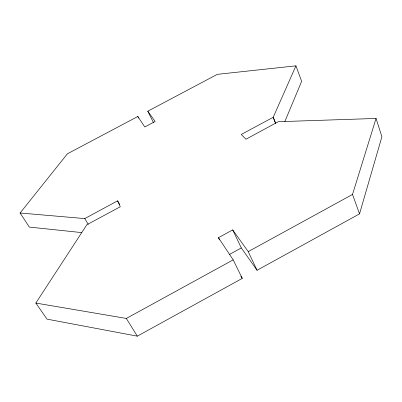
<?xml version="1.0" encoding="UTF-8"?>
<svg xmlns="http://www.w3.org/2000/svg" width="402" height="402" viewBox="0 0 402 402"><rect width="100%" height="100%" fill="white"/><g stroke="black" fill="none" stroke-linecap="round" stroke-linejoin="round"><path stroke-width="0.6" d="M219.547 239.939L218.442 237.698L232.708 229.919L241.311 247.939L257.044 270.265L359.524 213.869L381.9 136.745L376.051 118.449L278.305 121.711L245.939 139.223L241.265 134.444L273.204 117.299L275.697 123.504L273.204 117.299L295.937 65.843L217.306 74.35L147.78 111.208L153.609 122.861M359.524 213.869L352.519 194.452L376.051 118.449M284.827 121.585L301.641 81.32L295.937 65.843M218.442 237.698L233.19 259.863L242.27 278.395L137.313 336.157L47.024 319.138L35.833 303.058L86.877 224.713L120.288 206.764L117.605 200.834L84.767 218.582L20.1 213.005L67.375 153.825L137.806 116.49L144.78 126.972L155.127 121.474L147.78 111.208M35.833 303.058L126.328 318.439L233.19 259.863M232.708 229.919L248.23 251.617L352.519 194.452M229.441 254.436L241.311 247.939M81.546 232.577L29.326 227.085L20.1 213.005M240.909 276.325L242.27 278.395M126.328 318.439L137.313 336.157M84.732 218.482L88.259 224.386M117.605 200.834L119.716 204.573M137.806 116.49L138.655 118.153M248.23 251.617L257.044 270.265"/></g></svg>
